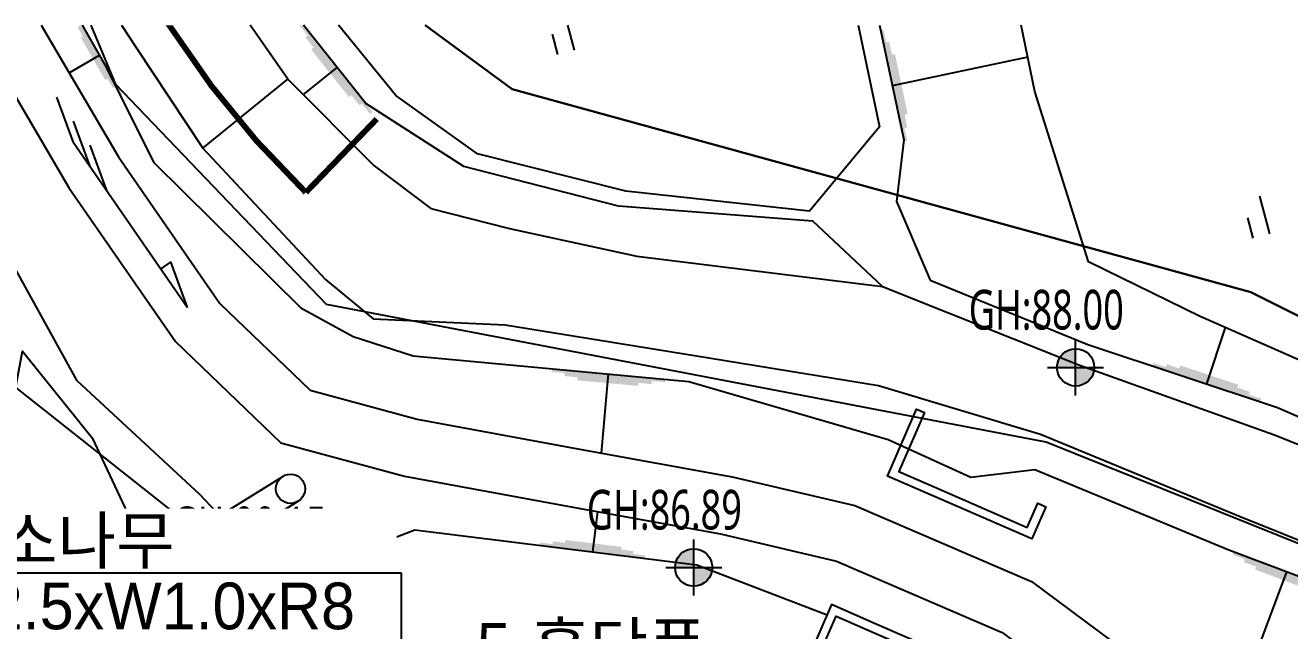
# Model space of a CAD drawing. Header units: millimetres. Extents: x 13387 to 322416, y 10188 to 219730.
# Drawn here: x 47583 to 90969, y 198978 to 219730 of the extents above; entities that cross this region are included whole.
import ezdxf
from ezdxf.enums import TextEntityAlignment as Align
from ezdxf.xclip import XClip

# ---------------------------------------------------------------- set-up
doc = ezdxf.new("R2010")
doc.units = ezdxf.units.MM
doc.header["$LTSCALE"] = 400
doc.header["$XCLIPFRAME"] = 0
doc.set_wipeout_variables(frame=1)
for name, color, linetype in [('0-wipeout', 255, 'Continuous'), ('_교목_Name', 7, 'Continuous'), ('_교목_Size', 7, 'Continuous'), ('_교목_Tag', 7, 'Continuous'), ('base$0$base$0$1-HY', 8, 'Continuous'), ('base$0$base$0$1-ROAD', 1, 'Continuous'), ('base$0$base$0$1-SIM', 8, 'Continuous'), ('base$0$base$0$1-건물', 241, 'Continuous'), ('base$0$base$0$1-낙차구조물', 7, 'Continuous'), ('base$0$base$0$1-물선', 5, 'Continuous'), ('base$0$base$0$1-배수관', 134, 'Continuous'), ('base$0$base$0$1-지적선', 3, 'Continuous'), ('base$0$base$0$CE_GH', 240, 'Continuous'), ('base$0$base$0$NR', 7, 'Continuous'), ('base$0$base$0$건축계획', 7, 'Continuous')]:
    doc.layers.add(name, color=color, linetype=linetype)
doc.layers.add('base$0$base$0$CE_GH_TEXT', color=2, linetype='Continuous', lineweight=20)
doc.styles.add('base$0$base$0$나눔고딕N', font='NanumGothic.ttf')
doc.styles.add('Landy', font='')
doc.styles.get("Standard").update_dxf_attribs({"font": 'arial.ttf'})
doc.styles.get('Landy').set_extended_font_data('Dotum')
doc.dimstyles.new('LandyUse_T', dxfattribs={"dimtxt": 2.5, "dimasz": 80, "dimexe": 1.25, "dimexo": 0.625, "dimtad": 1, "dimtxsty": 'Standard', "dimcen": 2.5, "dimadec": 0, "dimazin": 0, "dimtfac": 1, "dimtmove": 0, "dimatfit": 3, "dimfxl": 1, "dimarcsym": 0})

# ---------------------------------------------------------------- blocks, each defined once
blk = doc.blocks.new('base$0$base$0$A$C0C523BD5')
at = {"layer": 'base$0$base$0$1-SIM', "color": 8}
for p, q in [((0.394, 0.892), (0.394, 0)), ((0, 0.48), (0, 0))]:
    blk.add_line(p, q, dxfattribs=at)
blk = doc.blocks.new('base$0$base$0$A$C19E135C4')
at = {"layer": 'base$0$base$0$1-물선', "linetype": 'Continuous'}
for p, q in [((1.605, 0), (0, 0.416)), ((2.605, 0), (1, 0.416)), ((1.605, 0), (8.479, 0)), ((3.605, 0), (2, 0.416)), ((8.479, 0), (6.874, 0.416))]:
    blk.add_line(p, q, dxfattribs=at)
blk.add_lwpolyline([(6.874, 0.416), (6.874, 0)], dxfattribs=at)
blk = doc.blocks.new('base$0$base$0$현황측량 지적')
at = {"layer": 'base$0$base$0$1-HY'}
for points in [[(-12300, 32632), (-14690, 34872), (-21354, 35392), (-26659, 36747), (-30026, 38903), (-34280, 44257), (-37008, 50317), (-35434, 57219), (-27330, 65988), (-17125, 74117)], [(25283, 68050), (40833, 35254), (40833, 35254), (44525, 26234), (39284, 24419), (32339, 23552), (23017, 23750), (16301, 24573), (6688, 28053), (-1401, 31606), (-5229, 33480), (-7069, 39319), (-8483, 46116)], [(-41468, 44532), (-38975, 40234), (-37300, 36882), (-32258, 31898), (-30465, 30918), (-28396, 30253), (-18945, 29382), (-12105, 27395), (-9265, 26096), (-7075, 26366), (-410, 23604), (5545, 21369), (9625, 19742), (15461, 18456), (22114, 18642), (32689, 18552)], [(-47741, 18779), (-45671, 15791), (-44118, 14171), (-42759, 14067), (-38424, 16677), (-35508, 18605), (-32036, 20767), (-32921, 22531), (-35719, 25505), (-39928, 29396), (-43005, 34951), (-45285, 38068), (-46393, 40976), (-47722, 45566)], [(-36079, 24468), (-45072, 31568), (-50912, 36779), (-53336, 39341)], [(-10665, 32846), (-5251, 30647), (1258, 28492), (7235, 25887), (11353, 24651), (15350, 23687)], [(-32921, 22531), (-28349, 24290), (-18666, 23097), (-14198, 21378)]]:
    blk.add_lwpolyline(points, dxfattribs=at)
blk.add_lwpolyline([(-16735, 73488), (-16376, 59348), (-13835, 44924), (-12404, 38110), (-14798, 35218), (-21104, 35898), (-26189, 37181), (-28990, 39183), (-33722, 44941), (-36001, 50621), (-34492, 56975), (-26699, 65075)], close=True, dxfattribs=at)
at = {"layer": 'base$0$base$0$1-HY', "color": 8}
blk.add_lwpolyline([(-13170, 45210), (-11568, 37666), (-11820, 35552), (-10665, 32846)], dxfattribs=at)
at = {"layer": 'base$0$base$0$1-ROAD'}
for points in [[(-40953, 45445), (-37903, 40824), (-35623, 37377), (-32706, 39740), (-35475, 43702)], [(-32706, 39740), (-29750, 36785), (-27794, 35307), (-25100, 34628), (-20726, 33671), (-20726, 33671), (-12300, 32632), (-5558, 29947), (1117, 27561), (6977, 25231), (11138, 23896), (15350, 23687), (22832, 22906), (32423, 22518)], [(-35623, 37377), (-31405, 32869), (-29779, 31530), (-25245, 31316), (-18746, 30264), (-12431, 29244), (-6879, 27567), (-24, 24752), (5901, 22373), (10283, 21097), (15144, 19504), (22191, 18912), (32627, 18699), (39042, 18788), (47477, 19460), (55607, 20845), (61143, 21883), (70770, 23734), (84097, 26428), (93284, 28806), (97620, 29828)]]:
    blk.add_lwpolyline(points, dxfattribs=at)
at = {"layer": 'base$0$base$0$1-건물', "color": 8}
blk.add_lwpolyline([(-33652, 20679), (-36057, 24482), (-43102, 20028), (-40698, 16224)], close=True, dxfattribs=at)
at = {"layer": 'base$0$base$0$1-낙차구조물', "color": 8}
for points in [[(-10854, 28311), (-11732, 26293), (-10448, 25735), (-7328, 24376), (-6968, 25202), (-6693, 25082), (-7172, 23982), (-10568, 25460), (-12127, 26138), (-11129, 28430)], [(-14768, 19319), (-13890, 21336), (-12606, 20777), (-9486, 19419), (-9845, 18594), (-9570, 18474), (-9091, 19574), (-12486, 21052), (-14045, 21731), (-15043, 19438)]]:
    blk.add_lwpolyline(points, close=True, dxfattribs=at)
at = {"layer": 'base$0$base$0$1-물선'}
for points in [[(-44527, 46069), (-43510, 45567), (-38516, 37084), (-35029, 32049), (-31930, 29077), (-28261, 28084), (-22622, 27049), (-17451, 26111), (-13244, 25122), (-7187, 22521), (-2191, 18804), (5198, 16710), (14848, 15440), (29384, 15349), (43509, 15220), (57330, 16577), (70112, 18974), (84062, 21418), (91786, 23556), (98779, 25841), (104280, 27429), (115356, 29359), (128526, 28969), (137832, 28498)], [(-44934, 45628), (-45234, 44552), (-40202, 36006), (-36558, 30745), (-32946, 27280), (-28703, 26132), (-22981, 25082), (-17858, 24152), (-13872, 23215), (-8192, 20776), (-3090, 16980), (4793, 14746), (14711, 13441), (29368, 13349), (43598, 13219), (57613, 14595), (70469, 17006), (84407, 19448), (91500, 21171), (99401, 23893), (104968, 25394), (115413, 27185), (131532, 26112), (138208, 25817)]]:
    blk.add_lwpolyline(points, dxfattribs=at)
at = {"layer": 'base$0$base$0$1-배수관', "color": 8}
for p, q in [((-63318, 7293), (-32872, 26126)), ((-62792, 6442), (-32346, 25276))]:
    blk.add_line(p, q, dxfattribs=at)
at = {"layer": 'base$0$base$0$1-배수관', "color": 8, "linetype": 'Continuous'}
blk.add_circle((-32609, 25701), 500, dxfattribs=at)
at = {"layer": 'base$0$base$0$1-지적선', "color": 8}
for points in [[(-25832, 58666, 0), (-15680, 68674, 0), (-5169, 73742, 0), (19234, 79594, 0), (21576, 81247, 0), (26128, 84463, 0), (27912, 80442, 0), (28562, 78980, 0), (51739, 26760, 0), (43252, 24390, 0), (27155, 24530, 0), (12950, 26136, 0), (338, 32445, 0), (-25000, 39402, 0), (-29790, 42906, 0), (-32025, 48700, 0), (-28703, 52047, 0), (-25832, 58666, 0)], [(164646, 36999, 0), (159471, 37047, 0), (133715, 33447, 0), (111993, 34195, 0), (72168, 23245, 0), (37249, 19155, 0), (12164, 19719, 0), (-6679, 27296, 0), (-31371, 32014, 0), (-38601, 39563, 0), (-42798, 49546, 0), (-42034, 50172, 0), (-37419, 53960, 0), (-35300, 55700, 0), (-25832, 58666, 0)], [(-25832, 58666, 0), (-28703, 52047, 0), (-32025, 48700, 0), (-29790, 42906, 0), (-25000, 39402, 0), (338, 32445, 0), (12950, 26136, 0), (27155, 24530, 0), (43252, 24390, 0), (51739, 26760, 0), (85426, 32916, 0), (91556, 35994, 0), (114128, 39992, 0), (134615, 39583, 0), (141956, 42067, 0), (163093, 42951, 0)], [(-79156, 15198, 0), (-77217, 15075, 0), (-71154, 14689, 0), (-63751, 14655, 0), (-53699, 16610, 0), (-49357, 19865, 0), (-42058, 29074, 0), (-41808, 30415, 0), (-39418, 27445, 0), (-36925, 22131, 0), (-47536, 12843, 0), (-52074, 11969, 0), (-78538, 14398, 0), (-79156, 15198, 0)], [(-132185, 7990, 0), (-122776, 15285, 0), (-113506, 15373, 0), (-102516, 11206, 0), (-97941, 11144, 0), (-88443, 13506, 0), (-78538, 14398, 0), (-52074, 11969, 0), (-47536, 12843, 0), (-36925, 22131, 0), (-36156, 20495, 0), (-50378, 9135, 0), (-54798, 9174, 0), (-65063, 9263, 0), (-68739, 10525, 0), (-78796, 11272, 0), (-89562, 11037, 0), (-99269, 8221, 0), (-103807, 8886, 0), (-113529, 12960, 0), (-122350, 13516, 0), (-124731, 11321, 0), (-132185, 7990, 0)]]:
    blk.add_polyline3d(points, dxfattribs=at)
at = {"layer": 'base$0$base$0$NR', "color": 8, "linetype": 'Continuous'}
for p, q in [((-40209, 39959), (-39166, 40564)), ((-7314, 40499), (-11960, 39512)), ((-32174, 39208), (-31006, 40137)), ((-543, 31229), (-1182, 29300)), ((-21944, 26926), (-21694, 29636)), ((-22080, 24918), (-22250, 23539)), ((-157, 18228), (1581, 22857))]:
    blk.add_line(p, q, dxfattribs=at)
for points in [[(-39952, 41919), (-38380, 39209), (-40025, 41877), (-38453, 39166)], [(-32213, 41656), (-29799, 38618), (-32295, 41591), (-29881, 38553)], [(-39844, 41564), (-38634, 39479), (-39917, 41522), (-38707, 39437)], [(-32016, 41240), (-30159, 38904), (-32098, 41175), (-30241, 38839)], [(-11555, 37605), (-12365, 41420), (-11453, 37627), (-12263, 41442)], [(-39735, 41209), (-38889, 39749), (-39808, 41167), (-38962, 39707)], [(-31819, 40825), (-30520, 39189), (-31901, 40760), (-30601, 39124)], [(-11546, 38067), (-12169, 41001), (-11443, 38089), (-12066, 41023)], [(-11537, 38529), (-11973, 40583), (-11434, 38551), (-11870, 40605)], [(669, 28687), (-3033, 29913), (702, 28786), (-3000, 30012)], [(275, 28928), (-2573, 29871), (308, 29027), (-2540, 29970)], [(-23636, 29815), (-19752, 29457), (-23645, 29710), (-19762, 29352)], [(-23197, 29669), (-20210, 29394), (-23207, 29564), (-20220, 29289)], [(-22759, 29523), (-20668, 29330), (-22769, 29418), (-20677, 29226)], [(-119, 29169), (-2113, 29829), (-86, 29269), (-2080, 29929)], [(-20859, 23466), (-23617, 23805), (-20847, 23562), (-23606, 23902)], [(-21261, 23613), (-23192, 23851), (-21249, 23710), (-23180, 23947)], [(-20457, 23318), (-24043, 23760), (-20445, 23415), (-24031, 23856)], [(-245, 23542), (3406, 22172), (-282, 23444), (3369, 22074)], [(139, 23286), (2948, 22232), (102, 23188), (2911, 22134)], [(524, 23029), (2490, 22292), (487, 22931), (2453, 22193)]]:
    blk.add_solid(points, dxfattribs=at)
at = {"layer": 'base$0$base$0$건축계획', "linetype": 'ByBlock', "const_width": 200, "flags": 128}
blk.add_lwpolyline([(-42845, 44191, -0.303591), (-36728, 41528, 0.057934), (-32084, 35859)], format="xyb", dxfattribs=at)
at = {"layer": 'base$0$base$0$건축계획', "color": 8, "linetype": 'ByBlock', "const_width": 200, "flags": 128}
blk.add_lwpolyline([(-32084, 35859), (-29651, 38375)], dxfattribs=at)
at = {"layer": 'base$0$base$0$1-SIM', "xscale": 1500, "yscale": 1500, "zscale": 1500, "rotation": 14.62512501046145}
for p in [(-23451, 40591), (406, 34287)]:
    blk.add_blockref('base$0$base$0$A$C0C523BD5', p, dxfattribs=at)
at = {"layer": 'base$0$base$0$1-물선', "linetype": 'Continuous', "xscale": 1000, "yscale": 1000, "zscale": 1000, "rotation": 304.7061045204863}
blk.add_blockref('base$0$base$0$A$C19E135C4', (-40968, 38890), dxfattribs=at)
blk = doc.blocks.new('base$0$base$0$A$C22D04AE8')
at = {"layer": 'base$0$base$0$CE_GH'}
h = blk.add_hatch(color=256, dxfattribs=at)
h.paths.add_polyline_path([(0, 0), (0, 800, 0.414214), (-800, 0)])
h.paths.add_polyline_path([(800, 0), (0, 0), (0, -800, 0.414214)])
for points in [[(0, -1200), (0, 1200)], [(-1200, 0), (1200, 0)]]:
    blk.add_lwpolyline(points, dxfattribs=at)
blk.add_circle((0, 0), 800, dxfattribs=at)
blk = doc.blocks.new('base$0$base$0$G$CBD6C6888')
at = {"layer": 'base$0$base$0$CE_GH', "linetype": 'ByBlock', "xscale": 0.8, "yscale": 0.8, "zscale": 0.8}
for p in [(102099, 179647, 88000), (88995, 172790, 86890), (74741, 172216, 89640)]:
    blk.add_blockref('base$0$base$0$A$C22D04AE8', p, dxfattribs=at)
at = {"layer": 'base$0$base$0$CE_GH_TEXT', "color": 2, "lineweight": 20, "style": 'base$0$base$0$나눔고딕N', "width": 0.7}
for s, p in [('GH:88.00', (98430, 181627, 88000)), ('GH:86.89', (85326, 174770, 86890)), ('GH:90.15', (71072, 174196, 89640))]:
    blk.add_text(s, height=1360, dxfattribs=at).set_placement(p, align=Align.MIDDLE_LEFT)
blk = doc.blocks.new('base', base_point=(0, 0))
ref = blk.add_blockref('base$0$base$0$현황측량 지적', (2488921, -959657.5))
XClip(ref).set_block_clipping_path([(-120941.079460036, -150848.0068536659), (162857.5363889819, 70751.9931463341)])
blk.add_blockref('base$0$base$0$G$CBD6C6888', (2381151.9, -1109444.6))
blk = doc.blocks.new('G$CE0093AA2')
ref = blk.add_blockref('base', (-2413015, 1115651))
XClip(ref).set_block_clipping_path([(2413015.1054852898, -1109546.827617452), (2592876.6779239769, -918069.190399006)])
for points in [[(31106, 181008), (46937, 181008), (46937, 176480), (31106, 176480)], [(49622, 177464), (59603, 177464), (59603, 172935), (49622, 172935)]]:
    blk.add_wipeout(points).dxf.layer = '0-wipeout'
at = {"layer": '_교목_Name', "style": 'Landy'}
for s, p in [('8-소나무', (31434, 179118)), ('5-홍단풍', (49689, 175493))]:
    blk.add_text(s, height=1600, dxfattribs=at).set_placement(p)
at = {"layer": '_교목_Size', "style": 'Landy'}
blk.add_text('H2.5xW1.0xR8', height=1600, dxfattribs=at).set_placement((31434, 176878))
at = {"layer": '_교목_Tag'}
blk.add_leader([(47105, 167944), (47105, 178798), (31114, 178798)], dimstyle='LandyUse_T', dxfattribs=at)

msp = doc.modelspace()

# ---------------------------------------------------------------- block references
msp.add_blockref('G$CE0093AA2', (13387, 22149))

doc.saveas('drawing.dxf')
